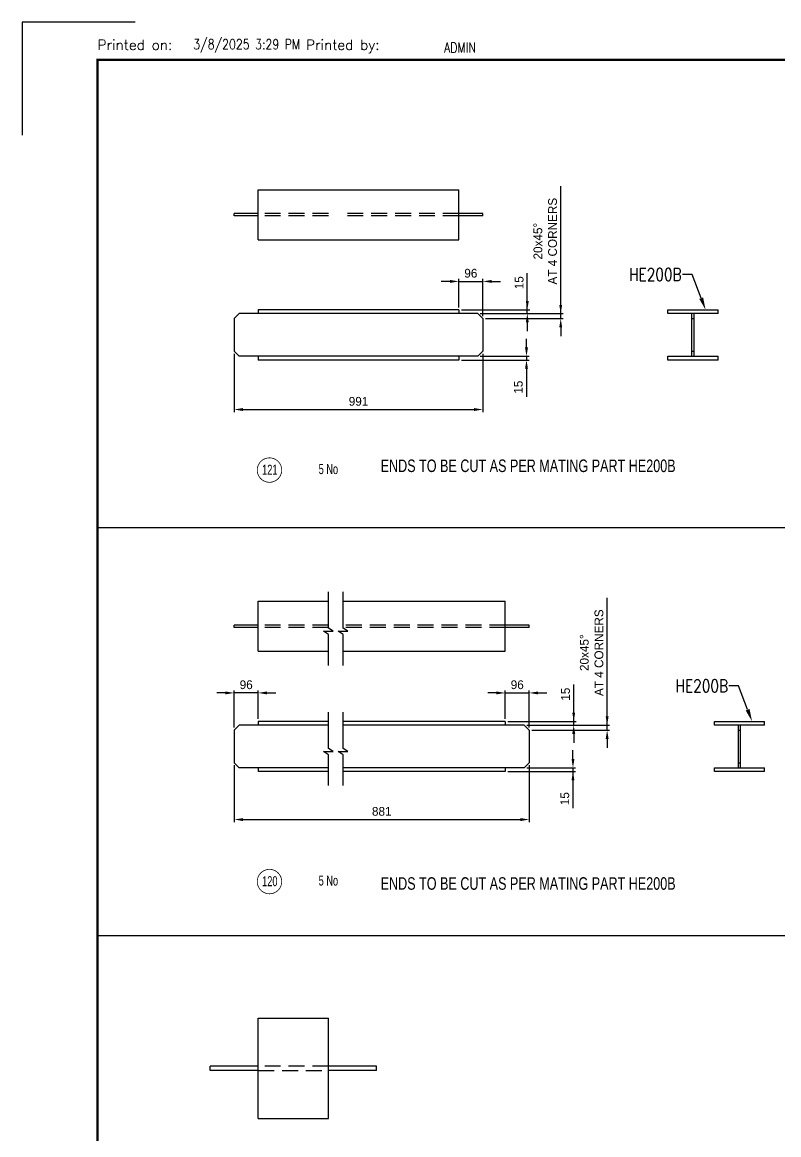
# Model space of a CAD drawing. Header units: millimetres. Extents: x 0 to 16187, y -20471 to 6290.
# Drawn here: x 0 to 301.6, y 397.2 to 841 of the extents above; entities that cross this region are included whole.
import ezdxf
from ezdxf import colors
from ezdxf.entities.mleader import LeaderData, LeaderLine
from ezdxf.enums import TextEntityAlignment as Align
from ezdxf.math import Vec2, Vec3

# ---------------------------------------------------------------- set-up
doc = ezdxf.new("R2010")
doc.units = ezdxf.units.MM
doc.header["$PDSIZE"] = -1
doc.linetypes.add('DASHED2', pattern=[9.525, 6.35, -3.175])
doc.layers.add('BORDER1', color=3, linetype='Continuous')
doc.layers.add('BORDER2', color=7, linetype='Continuous')
doc.styles.add('ROMANC', font='ROMANC', dxfattribs={"height": 5})
doc.styles.add('ROMANS', font='ROMANS.shx', dxfattribs={"width": 0.8})
doc.styles.add('ROMANT', font='ROMANT', dxfattribs={"height": 4})
doc.styles.add('SLDTEXTSTYLE0', font='TXT', dxfattribs={"width": 0.75})
doc.styles.add('SLDTEXTSTYLE2', font='TXT', dxfattribs={"width": 0.686449})
doc.dimstyles.new('AM_ISO', dxfattribs={"dimtxt": 3.5, "dimasz": 3.5, "dimexe": 1, "dimexo": 1, "dimgap": 1.5, "dimtad": 1, "dimdsep": 46, "dimtxsty": 'Standard', "dimcen": 0, "dimclrd": 1, "dimclre": 1, "dimclrt": 1, "dimadec": 0, "dimazin": 2, "dimtp": 0.1, "dimtm": 0.1, "dimtfac": 0.71, "dimtdec": 3, "dimtmove": 0, "dimatfit": 3, "dimfxl": 1, "dimlwd": -1, "dimlwe": -1, "dimarcsym": 1})

# ---------------------------------------------------------------- blocks, each defined once
blk = doc.blocks.new('*D1828')
at = {"color": 1, "linetype": 'ByBlock'}
for p, q in [((170.56, 737.6), (167.06, 737.6)), ((174.06, 727.25), (174.06, 738.6)), ((174.06, 737.6), (183.61, 737.6)), ((183.61, 723.75), (183.61, 738.6)), ((187.11, 737.6), (190.61, 737.6))]:
    blk.add_line(p, q, dxfattribs=at)
at = {"color": 1}
for points in [[(170.56, 737.02), (170.56, 738.18), (174.06, 737.6)], [(187.11, 738.18), (187.11, 737.02), (183.61, 737.6)]]:
    blk.add_solid(points, dxfattribs=at)
at = {"layer": 'Defpoints', "color": 0}
for p in [(183.61, 737.6), (174.06, 726.25), (183.61, 722.75)]:
    blk.add_point(p, dxfattribs=at)
at = {"color": 1, "insert": (178.83, 740.85), "char_height": 3.5, "attachment_point": 5}
blk.add_mtext('96', dxfattribs=at)
blk = doc.blocks.new('*D1829')
at = {"color": 1, "linetype": 'ByBlock'}
for p, q in [((214.66, 724.75), (214.66, 775.58)), ((214.66, 728.25), (214.66, 731.75)), ((182.61, 724.75), (215.66, 724.75)), ((214.66, 722.75), (214.66, 724.75)), ((184.61, 722.75), (215.66, 722.75)), ((214.66, 719.25), (214.66, 715.75))]:
    blk.add_line(p, q, dxfattribs=at)
at = {"color": 1}
for points in [[(214.08, 728.25), (215.25, 728.25), (214.66, 724.75)], [(215.25, 719.25), (214.08, 719.25), (214.66, 722.75)]]:
    blk.add_solid(points, dxfattribs=at)
at = {"layer": 'Defpoints', "color": 0}
for p in [(181.61, 724.75), (214.66, 724.75), (183.61, 722.75)]:
    blk.add_point(p, dxfattribs=at)
at = {"color": 1, "insert": (208.5, 753.66), "char_height": 3.5, "attachment_point": 5, "rotation": 90}
blk.add_mtext('20x45%%D\\PAT 4 CORNERS', dxfattribs=at)
blk = doc.blocks.new('*D1830')
at = {"color": 1, "linetype": 'ByBlock'}
for p, q in [((201.34, 726.25), (201.34, 740.91)), ((201.34, 729.75), (201.34, 733.25)), ((175.06, 726.25), (202.34, 726.25)), ((182.61, 724.75), (202.34, 724.75)), ((201.34, 724.75), (201.34, 726.25)), ((201.34, 721.25), (201.34, 717.75))]:
    blk.add_line(p, q, dxfattribs=at)
at = {"color": 1}
for points in [[(200.76, 729.75), (201.93, 729.75), (201.34, 726.25)], [(201.93, 721.25), (200.76, 721.25), (201.34, 724.75)]]:
    blk.add_solid(points, dxfattribs=at)
at = {"layer": 'Defpoints', "color": 0}
for p in [(174.06, 726.25), (181.61, 724.75), (201.34, 726.25)]:
    blk.add_point(p, dxfattribs=at)
at = {"color": 1, "insert": (198.09, 737.08), "char_height": 3.5, "attachment_point": 5, "rotation": 90}
blk.add_mtext('15', dxfattribs=at)
blk = doc.blocks.new('*D1831')
at = {"color": 1, "linetype": 'ByBlock'}
for p, q in [((84.51, 544.58), (84.51, 521.91)), ((202.11, 544.58), (202.11, 521.91)), ((88.01, 522.91), (198.61, 522.91))]:
    blk.add_line(p, q, dxfattribs=at)
at = {"color": 1}
for points in [[(88.01, 523.49), (88.01, 522.32), (84.51, 522.91)], [(198.61, 522.32), (198.61, 523.49), (202.11, 522.91)]]:
    blk.add_solid(points, dxfattribs=at)
at = {"layer": 'Defpoints', "color": 0}
for p in [(84.51, 545.58), (202.11, 545.58), (202.11, 522.91)]:
    blk.add_point(p, dxfattribs=at)
at = {"color": 1, "insert": (143.31, 526.16), "char_height": 3.5, "attachment_point": 5}
blk.add_mtext('881', dxfattribs=at)
blk = doc.blocks.new('*D1832')
at = {"color": 1, "linetype": 'ByBlock'}
for p, q in [((189.06, 573.43), (185.56, 573.43)), ((192.56, 563.08), (192.56, 574.43)), ((192.56, 573.43), (202.11, 573.43)), ((202.11, 559.58), (202.11, 574.43)), ((205.61, 573.43), (209.11, 573.43))]:
    blk.add_line(p, q, dxfattribs=at)
at = {"color": 1}
for points in [[(189.06, 572.85), (189.06, 574.01), (192.56, 573.43)], [(205.61, 574.01), (205.61, 572.85), (202.11, 573.43)]]:
    blk.add_solid(points, dxfattribs=at)
at = {"layer": 'Defpoints', "color": 0}
for p in [(202.11, 573.43), (192.56, 562.08), (202.11, 558.58)]:
    blk.add_point(p, dxfattribs=at)
at = {"color": 1, "insert": (197.33, 576.68), "char_height": 3.5, "attachment_point": 5}
blk.add_mtext('96', dxfattribs=at)
blk = doc.blocks.new('*D1833')
at = {"color": 1, "linetype": 'ByBlock'}
for p, q in [((233.16, 560.58), (233.16, 611.41)), ((233.16, 564.08), (233.16, 567.58)), ((201.11, 560.58), (234.16, 560.58)), ((233.16, 558.58), (233.16, 560.58)), ((203.11, 558.58), (234.16, 558.58)), ((233.16, 555.08), (233.16, 551.58))]:
    blk.add_line(p, q, dxfattribs=at)
at = {"color": 1}
for points in [[(232.58, 564.08), (233.75, 564.08), (233.16, 560.58)], [(233.75, 555.08), (232.58, 555.08), (233.16, 558.58)]]:
    blk.add_solid(points, dxfattribs=at)
at = {"layer": 'Defpoints', "color": 0}
for p in [(200.11, 560.58), (233.16, 560.58), (202.11, 558.58)]:
    blk.add_point(p, dxfattribs=at)
at = {"color": 1, "insert": (227, 589.49), "char_height": 3.5, "attachment_point": 5, "rotation": 90}
blk.add_mtext('20x45%%D\\PAT 4 CORNERS', dxfattribs=at)
blk = doc.blocks.new('*D1834')
at = {"color": 1, "linetype": 'ByBlock'}
for p, q in [((219.84, 562.08), (219.84, 576.74)), ((219.84, 565.58), (219.84, 569.08)), ((193.56, 562.08), (220.84, 562.08)), ((201.11, 560.58), (220.84, 560.58)), ((219.84, 560.58), (219.84, 562.08)), ((219.84, 557.08), (219.84, 553.58))]:
    blk.add_line(p, q, dxfattribs=at)
at = {"color": 1}
for points in [[(219.26, 565.58), (220.43, 565.58), (219.84, 562.08)], [(220.43, 557.08), (219.26, 557.08), (219.84, 560.58)]]:
    blk.add_solid(points, dxfattribs=at)
at = {"layer": 'Defpoints', "color": 0}
for p in [(192.56, 562.08), (200.11, 560.58), (219.84, 562.08)]:
    blk.add_point(p, dxfattribs=at)
at = {"color": 1, "insert": (216.59, 572.91), "char_height": 3.5, "attachment_point": 5, "rotation": 90}
blk.add_mtext('15', dxfattribs=at)
blk = doc.blocks.new('*D1839')
at = {"color": 1, "linetype": 'ByBlock'}
for p, q in [((84.51, 708.75), (84.51, 685.49)), ((183.61, 708.75), (183.61, 685.49)), ((88.01, 686.49), (180.11, 686.49))]:
    blk.add_line(p, q, dxfattribs=at)
at = {"color": 1}
for points in [[(88.01, 687.08), (88.01, 685.91), (84.51, 686.49)], [(180.11, 685.91), (180.11, 687.08), (183.61, 686.49)]]:
    blk.add_solid(points, dxfattribs=at)
at = {"layer": 'Defpoints', "color": 0}
for p in [(84.51, 709.75), (183.61, 709.75), (183.61, 686.49)]:
    blk.add_point(p, dxfattribs=at)
at = {"color": 1, "insert": (134.06, 689.74), "char_height": 3.5, "attachment_point": 5}
blk.add_mtext('991', dxfattribs=at)
blk = doc.blocks.new('*U609')
at = {"layer": 'BORDER1', "color": 154, "true_color": 0x1859a9, "const_width": 1}
blk.add_lwpolyline([(1.81, 811), (1144, 811), (1144, 0), (0, 0), (0, 811)], close=True, dxfattribs=at)
at = {"layer": 'BORDER2'}
blk.add_lwpolyline([(15, 826), (-30, 826), (-30, 781)], dxfattribs=at)
at = {"layer": 'BORDER2', "style": 'ROMANS'}
blk.add_text('Printed on:                 Printed by:', height=4, dxfattribs=at).set_placement((0, 815))
at = {"layer": 'BORDER2', "char_height": 4, "attachment_point": 7, "style": 'ROMANS'}
for s, insert in [('3/8/2025 3:29 PM', (38.14, 813.89)), ('ADMIN', (138.14, 813.89))]:
    blk.add_mtext(s, dxfattribs=dict(at, insert=insert))
at = {"layer": 'BORDER2', "flags": 8}
for tag, height, style, p in [('REV-A', 3.24, 'ROMANS', (986.93, 140.25)), ('RE-A', 8.06, 'ROMANT', (1084.63, 7.17))]:
    blk.add_attdef(tag, text='', height=height, dxfattribs=dict(at, style=style)).set_placement(p, align=Align.CENTER)
at = {"layer": 'BORDER2', "style": 'ROMANS', "width": 3.830216}
blk.add_attdef('DATE-A', text='', height=3.24, dxfattribs=at).set_placement((995.51, 140.25), (1008.51, 140.25), align=Align.FIT)
at = {"layer": 'BORDER2'}
for tag, height, style, p in [('DRN-A', 3.24, 'ROMANS', (1018.38, 140.25)), ('CHD-A', 3.24, 'ROMANS', (1032.35, 140.25)), ('APD-A', 3.24, 'ROMANS', (1046.64, 140.25)), ('CONS_CONT_VEND', 4.2, 'ROMANC', (1061.39, 72.83))]:
    blk.add_attdef(tag, text='', height=height, dxfattribs=dict(at, style=style)).set_placement(p, align=Align.CENTER)
at = {"layer": 'BORDER2', "style": 'ROMANS', "width": 0.8}
for tag, p, height in [('1:X', (997.23, 122.55), 3.5), ('LOC', (1042.74, 122.55), 3.5), ('PROJ_NO', (1118.64, 122.55), 3.5), ('CONS_DRG_NO', (1011, 63), 3)]:
    blk.add_attdef(tag, p, '', height=height, dxfattribs=at)
at = {"layer": 'BORDER2', "lineweight": 30, "width": 0.8, "flags": 104}
blk.add_attdef('COMMENTS-A', text='', height=2.2, dxfattribs=at).set_placement((1055.21, 142.07), align=Align.MIDDLE_LEFT)
at = {"layer": 'BORDER2', "style": 'ROMANS', "width": 0.8}
for tag, p in [('PROJECT_TITLE_1', (1061.07, 55.35)), ('PROJECT_TITLE_2', (1061.07, 49.3))]:
    blk.add_attdef(tag, text='', height=3.5, dxfattribs=at).set_placement(p, align=Align.MIDDLE)
at = {"layer": 'BORDER2', "style": 'ROMANT', "width": 0.8}
for tag, p in [('DRG_TITLE_1', (1061.07, 36.31)), ('DRG_TITLE_2', (1061.07, 28.31)), ('DRG_TITLE_3', (1061.07, 20.31))]:
    blk.add_attdef(tag, text='', height=5, dxfattribs=at).set_placement(p, align=Align.CENTER)
at = {"layer": 'BORDER2', "style": 'ROMANT'}
for tag, p in [('AR', (995, 7.17)), ('PA', (1011.74, 7.17)), ('DC', (1028.45, 7.17)), ('TS', (1120.84, 7.17))]:
    blk.add_attdef(tag, p, '', height=8.06, dxfattribs=at)
for tag, p in [('SRNO', (1074.7, 7.17)), ('SH', (1115.8, 7.18))]:
    blk.add_attdef(tag, text='', height=8.06, dxfattribs=at).set_placement(p, align=Align.RIGHT)
at = {"layer": 'BORDER2', "style": 'ROMANS', "flags": 2}
blk.add_attdef('TB_VERSION', text='', height=2, dxfattribs=at).set_placement((1, -1), align=Align.TOP_LEFT)
blk = doc.blocks.new('*D5250')
at = {"color": 1, "linetype": 'ByBlock'}
for p, q in [((201.02, 711.25), (201.02, 714.75)), ((175.06, 706.25), (202.02, 706.25)), ((182.61, 707.75), (202.02, 707.75)), ((201.02, 707.75), (201.02, 706.25)), ((201.02, 702.75), (201.02, 691.58))]:
    blk.add_line(p, q, dxfattribs=at)
at = {"color": 1}
for points in [[(200.43, 711.25), (201.6, 711.25), (201.02, 707.75)], [(201.6, 702.75), (200.43, 702.75), (201.02, 706.25)]]:
    blk.add_solid(points, dxfattribs=at)
at = {"layer": 'Defpoints', "color": 0}
for p in [(174.06, 706.25), (181.61, 707.75), (201.02, 706.25)]:
    blk.add_point(p, dxfattribs=at)
at = {"color": 1, "insert": (197.77, 695.41), "char_height": 3.5, "attachment_point": 5, "rotation": 90}
blk.add_mtext('15', dxfattribs=at)
blk = doc.blocks.new('*D5251')
at = {"color": 1, "linetype": 'ByBlock'}
for p, q in [((219.55, 547.08), (219.55, 550.58)), ((193.56, 542.08), (220.55, 542.08)), ((201.11, 543.58), (220.55, 543.58)), ((219.55, 543.58), (219.55, 542.08)), ((219.55, 542.08), (219.55, 527.41)), ((219.55, 538.58), (219.55, 535.08))]:
    blk.add_line(p, q, dxfattribs=at)
at = {"color": 1}
for points in [[(218.97, 547.08), (220.13, 547.08), (219.55, 543.58)], [(220.13, 538.58), (218.97, 538.58), (219.55, 542.08)]]:
    blk.add_solid(points, dxfattribs=at)
at = {"layer": 'Defpoints', "color": 0}
for p in [(192.56, 542.08), (200.11, 543.58), (219.55, 542.08)]:
    blk.add_point(p, dxfattribs=at)
at = {"color": 1, "insert": (216.3, 531.24), "char_height": 3.5, "attachment_point": 5, "rotation": 90}
blk.add_mtext('15', dxfattribs=at)
blk = doc.blocks.new('*D5254')
at = {"color": 1, "linetype": 'ByBlock'}
for p, q in [((81.01, 573.43), (77.51, 573.43)), ((84.51, 559.58), (84.51, 574.43)), ((94.06, 573.43), (84.51, 573.43)), ((94.06, 563.08), (94.06, 574.43)), ((97.56, 573.43), (101.06, 573.43))]:
    blk.add_line(p, q, dxfattribs=at)
at = {"color": 1}
for points in [[(81.01, 572.85), (81.01, 574.01), (84.51, 573.43)], [(97.56, 574.01), (97.56, 572.85), (94.06, 573.43)]]:
    blk.add_solid(points, dxfattribs=at)
at = {"layer": 'Defpoints', "color": 0}
for p in [(84.51, 573.43), (94.06, 562.08), (84.51, 558.58)]:
    blk.add_point(p, dxfattribs=at)
at = {"color": 1, "insert": (89.28, 576.68), "char_height": 3.5, "attachment_point": 5}
blk.add_mtext('96', dxfattribs=at)

msp = doc.modelspace()

# ---------------------------------------------------------------- linework, layer by layer
at = {"color": 7, "linetype": 'Continuous', "lineweight": 25}
for p, q in [((94.05665, 754.20492), (94.05665, 774.20492)), ((94.05665, 774.20492), (174.05665, 774.20492)), ((174.05665, 754.20492), (174.05665, 774.20492)), ((94.05665, 764.65492), (84.50665, 764.65492)), ((84.50665, 763.75492), (84.50665, 764.65492)), ((94.05665, 763.75492), (84.50665, 763.75492)), ((183.60665, 764.65492), (174.05665, 764.65492)), ((183.60665, 763.75492), (174.05665, 763.75492)), ((183.60665, 763.75492), (183.60665, 764.65492)), ((94.05665, 754.20492), (174.05665, 754.20492)), ((257.43061, 726.24511), (277.43061, 726.24511)), ((257.43061, 724.74511), (257.43061, 726.24511)), ((277.43061, 724.74511), (257.43061, 724.74511)), ((266.98061, 707.74511), (266.98061, 724.74511)), ((267.88061, 707.74511), (267.88061, 724.74511)), ((277.43061, 724.74511), (277.43061, 726.24511)), ((257.43061, 707.74511), (277.43061, 707.74511)), ((257.43061, 706.24511), (257.43061, 707.74511)), ((277.43061, 706.24511), (257.43061, 706.24511)), ((277.43061, 706.24511), (277.43061, 707.74511)), ((94.05665, 610.03481), (122.05976, 610.03481)), ((94.05665, 590.03481), (94.05665, 610.03481)), ((127.92036, 610.03481), (192.55665, 610.03481)), ((192.55665, 590.03481), (192.55665, 610.03481)), ((94.05665, 600.48481), (84.50665, 600.48481)), ((84.50665, 599.58481), (84.50665, 600.48481)), ((94.05665, 599.58481), (84.50665, 599.58481)), ((202.10665, 600.48481), (192.55665, 600.48481)), ((202.10665, 599.58481), (192.55665, 599.58481)), ((202.10665, 599.58481), (202.10665, 600.48481)), ((94.05665, 590.03481), (122.05976, 590.03481)), ((127.92036, 590.03481), (192.55665, 590.03481)), ((275.93061, 562.07501), (295.93061, 562.07501)), ((275.93061, 560.57501), (275.93061, 562.07501)), ((295.93061, 560.57501), (275.93061, 560.57501)), ((285.48061, 543.57501), (285.48061, 560.57501)), ((286.38061, 543.57501), (286.38061, 560.57501)), ((295.93061, 560.57501), (295.93061, 562.07501)), ((275.93061, 543.57501), (295.93061, 543.57501)), ((275.93061, 542.07501), (275.93061, 543.57501)), ((295.93061, 542.07501), (275.93061, 542.07501)), ((295.93061, 542.07501), (295.93061, 543.57501)), ((94.05665, 443.67275), (122.05665, 443.67275)), ((94.05665, 403.67275), (94.05665, 443.67275)), ((122.05665, 403.67275), (122.05665, 443.67275)), ((94.05665, 424.57275), (74.95665, 424.57275)), ((74.95665, 422.77275), (74.95665, 424.57275)), ((94.05665, 422.77275), (74.95665, 422.77275)), ((141.15665, 424.57275), (122.05665, 424.57275)), ((141.15665, 422.77275), (141.15665, 424.57275)), ((94.05665, 403.67275), (122.05665, 403.67275))]:
    msp.add_line(p, q, dxfattribs=at)
at = {"color": 2, "linetype": 'DASHED2'}
for p, q in [((122.05976, 764.65492), (94.05665, 764.65492)), ((122.05976, 763.75492), (94.05665, 763.75492)), ((174.05665, 764.65492), (127.92036, 764.65492)), ((174.05665, 763.75492), (127.92036, 763.75492)), ((122.05976, 600.48481), (94.05665, 600.48481)), ((122.05976, 599.58481), (94.05665, 599.58481)), ((192.55665, 600.48481), (127.92036, 600.48481)), ((192.55665, 599.58481), (127.92036, 599.58481)), ((122.05665, 424.57275), (94.05665, 424.57275)), ((94.05665, 422.77275), (122.05665, 422.77275))]:
    msp.add_line(p, q, dxfattribs=at)
for p, q in [((86.50665, 724.74511), (84.50665, 722.74511)), ((181.60665, 724.74511), (86.50665, 724.74511)), ((174.05665, 726.24511), (94.05665, 726.24511)), ((94.05665, 726.24511), (94.05665, 724.74511)), ((174.05665, 726.24511), (174.05665, 724.74511)), ((181.60665, 724.74511), (183.60665, 722.74511)), ((84.50665, 722.74511), (84.50665, 709.74511)), ((183.60665, 722.74511), (183.60665, 709.74511)), ((266.98061, 722.74511), (267.88061, 722.74511)), ((86.50665, 707.74511), (84.50665, 709.74511)), ((181.60665, 707.74511), (86.50665, 707.74511)), ((94.05665, 707.74511), (94.05665, 706.24511)), ((174.05665, 706.24511), (94.05665, 706.24511)), ((174.05665, 707.74511), (174.05665, 706.24511)), ((181.60665, 707.74511), (183.60665, 709.74511)), ((266.98061, 709.74511), (267.88061, 709.74511)), ((30, 639.47254), (322.00994, 639.47254)), ((122.05976, 599.2828), (122.05976, 613.71472)), ((127.92036, 599.2828), (127.92036, 613.71472)), ((123.9277, 598.02833), (122.05976, 599.2828)), ((129.7883, 598.02833), (127.92036, 599.2828)), ((122.05976, 596.71433), (120.09223, 598.02833)), ((120.09223, 598.02833), (123.9277, 598.02833)), ((122.05976, 584.41174), (122.05976, 596.71433)), ((127.92036, 596.71433), (125.95283, 598.02833)), ((125.95283, 598.02833), (129.7883, 598.02833)), ((127.92036, 584.41174), (127.92036, 596.71433)), ((122.05976, 551.323), (122.05976, 565.75491)), ((127.92036, 551.323), (127.92036, 565.75491)), ((86.50665, 560.57501), (84.50665, 558.57501)), ((122.05976, 560.57501), (86.50665, 560.57501)), ((94.05665, 562.07501), (94.05665, 560.57501)), ((122.05976, 562.07501), (94.05665, 562.07501)), ((192.55665, 562.07501), (127.92036, 562.07501)), ((200.10665, 560.57501), (127.92036, 560.57501)), ((192.55665, 562.07501), (192.55665, 560.57501)), ((200.10665, 560.57501), (202.10665, 558.57501)), ((84.50665, 558.57501), (84.50665, 545.57501)), ((202.10665, 558.57501), (202.10665, 545.57501)), ((285.48061, 558.57501), (286.38061, 558.57501)), ((123.9277, 550.06852), (122.05976, 551.323)), ((129.7883, 550.06852), (127.92036, 551.323)), ((122.05976, 548.75453), (120.09223, 550.06852)), ((120.09223, 550.06852), (123.9277, 550.06852)), ((122.05976, 536.45193), (122.05976, 548.75453)), ((127.92036, 548.75453), (125.95283, 550.06852)), ((125.95283, 550.06852), (129.7883, 550.06852)), ((127.92036, 536.45193), (127.92036, 548.75453)), ((86.50665, 543.57501), (84.50665, 545.57501)), ((122.05976, 543.57501), (86.50665, 543.57501)), ((94.05665, 543.57501), (94.05665, 542.07501)), ((122.05976, 542.07501), (94.05665, 542.07501)), ((200.10665, 543.57501), (127.92036, 543.57501)), ((192.55665, 542.07501), (127.92036, 542.07501)), ((192.55665, 543.57501), (192.55665, 542.07501)), ((200.10665, 543.57501), (202.10665, 545.57501)), ((285.48061, 545.57501), (286.38061, 545.57501)), ((30, 476.69256), (322.00994, 476.69256)), ((141.15665, 422.77275), (122.05665, 422.77275))]:
    msp.add_line(p, q)
at = {"color": 2}
for points in [[(103.42935, 662.33847, 0.3125, 0.3125, 1), (93.67935, 662.33847, 0.3125, 0.3125, 1)], [(103.42935, 498.16836, 0.3125, 0.3125, 1), (93.67935, 498.16836, 0.3125, 0.3125, 1)]]:
    msp.add_lwpolyline(points, format="xyseb", close=True, dxfattribs=at)

# ---------------------------------------------------------------- block references
at = {"layer": 'BORDER1'}
msp.add_blockref('*U609', (30, 15), dxfattribs=at)

# ---------------------------------------------------------------- texts
at = {"style": 'SLDTEXTSTYLE0', "width": 0.75}
for p in [(142.87387, 661.54491), (142.87387, 494.89985)]:
    msp.add_text('ENDS TO BE CUT AS PER MATING PART HE200B', height=5, dxfattribs=at).set_placement(p)
at = {"color": 2, "style": 'SLDTEXTSTYLE2', "width": 0.686449}
for s, p in [('121', (98.68753, 662.49284)), ('5 No', (122.03447, 662.73091)), ('120', (98.68753, 498.32274)), ('5 No', (122.03447, 498.56081))]:
    msp.add_text(s, height=4, dxfattribs=at).set_placement(p, align=Align.MIDDLE_CENTER)

# ---------------------------------------------------------------- dimensions: what is measured, and where the dimension line sits
for base, p1, p2, picture, middle in [((214.66379, 724.74511), (183.60665, 722.74511), (181.60665, 724.74511), '*D1829', (214.66379, 753.66178)), ((233.16379, 560.57501), (202.10665, 558.57501), (200.10665, 560.57501), '*D1833', (233.16379, 589.49167))]:
    dim = msp.add_linear_dim(base=base, p1=p1, p2=p2, angle=90, text='<>x45%%D\\PAT 4 CORNERS', dimstyle='AM_ISO', override={"dimtxt": 3.5, "dimlfac": 10, "dimtxsty": 'Standard'})
    dim.commit()
    dim.dimension.update_dxf_attribs({"geometry": picture, "text_midpoint": middle, "dimtype": 160})
for base, p1, p2, picture, middle in [((183.6066543528, 737.6007277388), (174.0566543528, 726.2451130687), (183.6066543528, 722.7451130687), '*D1828', (178.8316543528, 737.6007277388)), ((202.1066543528, 573.4306218697), (192.5566543528, 562.0750071996), (202.1066543528, 558.5750071996), '*D1832', (197.3316543528, 573.4306218697))]:
    dim = msp.add_linear_dim(base=base, p1=p1, p2=p2, dimstyle='AM_ISO', override={"dimtxt": 3.5, "dimdec": 0, "dimlfac": 10})
    dim.commit()
    dim.dimension.update_dxf_attribs({"geometry": picture, "text_midpoint": middle, "dimtype": 160})
for base, p1, p2, angle, picture, middle in [((201.34223, 726.24511), (181.60665, 724.74511), (174.05665, 726.24511), 90, '*D1830', (201.34223, 737.07845)), ((84.5066543528, 573.4306218697), (94.0566543528, 562.0750071996), (84.5066543528, 558.5750071996), 180, '*D5254', (89.2816543528, 573.4306218697)), ((219.84223, 562.07501), (200.10665, 560.57501), (192.55665, 562.07501), 90, '*D1834', (219.84223, 572.90834)), ((219.55056, 542.07501), (200.10665, 543.57501), (192.55665, 542.07501), 90, '*D5251', (219.55056, 531.24167))]:
    dim = msp.add_linear_dim(base=base, p1=p1, p2=p2, angle=angle, dimstyle='AM_ISO', override={"dimtxt": 3.5, "dimdec": 0, "dimlfac": 10})
    dim.commit()
    dim.dimension.update_dxf_attribs({"geometry": picture, "text_midpoint": middle, "dimtype": 160})
dim = msp.add_linear_dim(base=(201.01627, 706.24511), p1=(181.60665, 707.74511), p2=(174.05665, 706.24511), angle=90, dimstyle='AM_ISO', override={"dimtxt": 3.5, "dimdec": 0, "dimlfac": 10})
dim.commit()
dim.dimension.update_dxf_attribs({"geometry": '*D5250', "text_midpoint": (197.76627, 695.41178)})
dim = msp.add_linear_dim(base=(183.60665, 686.49204), p1=(84.50665, 709.74511), p2=(183.60665, 709.74511), dimstyle='AM_ISO', override={"dimtxt": 3.5, "dimdec": 0, "dimlfac": 10})
dim.commit()
dim.dimension.update_dxf_attribs({"geometry": '*D1839', "text_midpoint": (134.05665, 689.74204)})
dim = msp.add_linear_dim(base=(202.10665, 522.90527), p1=(84.50665, 545.57501), p2=(202.10665, 545.57501), text='881', dimstyle='AM_ISO', override={"dimtxt": 3.5, "dimdec": 0, "dimlfac": 10, "dimtxsty": 'Standard'})
dim.commit()
dim.dimension.update_dxf_attribs({"geometry": '*D1831', "text_midpoint": (143.30665, 522.90527), "dimtype": 160})

# ---------------------------------------------------------------- leaders
at = {"color": 1}
ml = msp.add_multileader_mtext('Standard', dxfattribs=at)
ml.set_content('HE200B', color=1, style='ROMANS')
ml.set_leader_properties()
ml.build(insert=Vec2(0, 0))
ml.multileader.update_dxf_attribs({"dogleg_length": 3.84358, "arrow_head_size": 5})
ctx = ml.context
ctx.base_point, ctx.char_height, ctx.arrow_head_size, ctx.landing_gap_size, ctx.plane_origin = Vec3(240.5675, 740.39648), 5, 5, 0.4, Vec3(51844.85578, -26748.99665)
ctx.text_align_type = 2
notes = []
notes.append((ctx, [(0, (1, 1, 0), (267.09108, 740.39648), (-1, 0), 3.84358, [(0, [(272.43061, 726.24511)], 0, [])])]))
ctx.mtext.insert, ctx.mtext.width, ctx.mtext.alignment = Vec3(262.8475, 742.89648), 144.3262905, 3
ml = msp.add_multileader_mtext('Standard', dxfattribs=at)
ml.set_content('HE200B', color=1, style='ROMANS')
ml.set_leader_properties()
ml.build(insert=Vec2(0, 0))
ml.multileader.update_dxf_attribs({"dogleg_length": 3.84358, "arrow_head_size": 5})
ctx = ml.context
ctx.base_point, ctx.char_height, ctx.arrow_head_size, ctx.landing_gap_size, ctx.plane_origin = Vec3(259.0675, 576.22637), 5, 5, 0.4, Vec3(51844.85578, -26913.16676)
ctx.text_align_type = 2
notes.append((ctx, [(0, (1, 1, 0), (285.59108, 576.22637), (-1, 0), 3.84358, [(0, [(290.93061, 562.07501)], 0, [])])]))
ctx.mtext.insert, ctx.mtext.width, ctx.mtext.alignment = Vec3(281.3475, 578.72637), 144.3262905, 3
for ctx, leaders in notes:
    for number, flags, end, landing, length, lines in leaders:
        leader = LeaderData()
        leader.index, (leader.has_last_leader_line, leader.has_dogleg_vector, leader.attachment_direction) = number, flags
        leader.last_leader_point, leader.dogleg_vector, leader.dogleg_length = Vec3(end), Vec3(landing), length
        for number, points, colour, breaks in lines:
            line = LeaderLine()
            line.index, line.vertices, line.color, line.breaks = number, Vec3.list(points), colors.encode_raw_color(colour), breaks
            leader.lines.append(line)
        ctx.leaders.append(leader)

doc.saveas('drawing.dxf')
